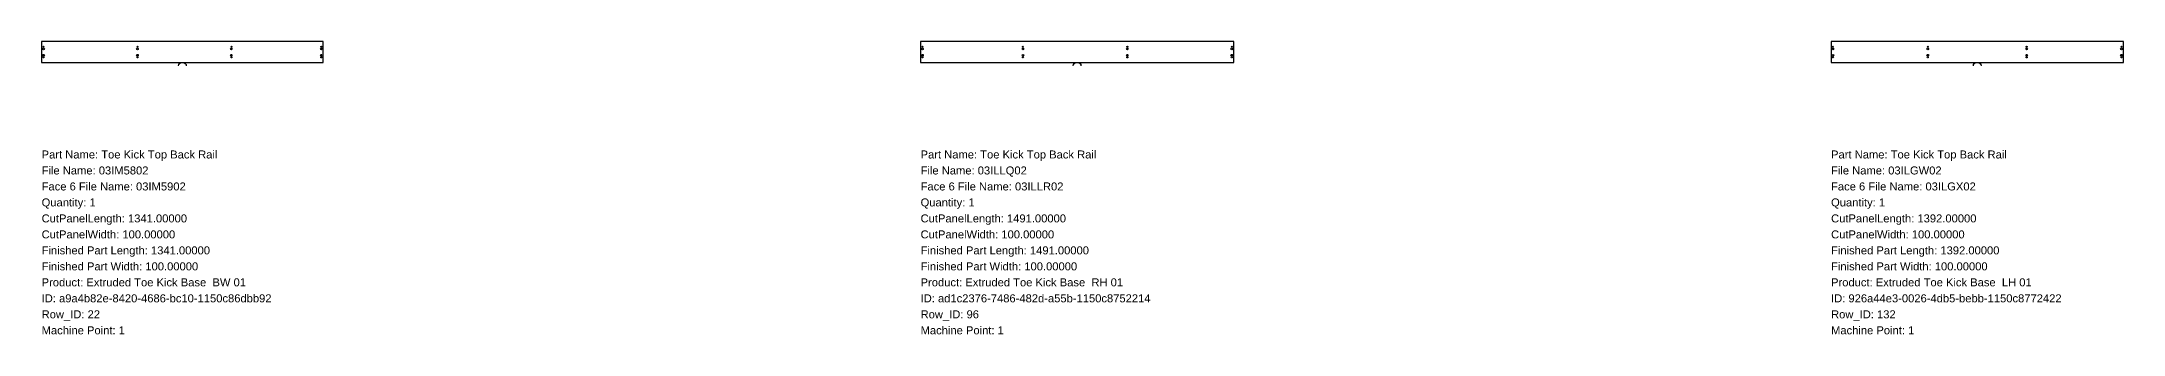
# Model space of a CAD drawing. Header units: inches. Extents: x 0 to 200771, y -1296 to 641.
# Drawn here: x 178099 to 188013, y -1296 to 100 of the extents above; entities that cross this region are included whole.
import ezdxf

# ---------------------------------------------------------------- set-up
doc = ezdxf.new("R2010")
doc.units = ezdxf.units.IN
doc.header["$MEASUREMENT"] = 0
for name, color, linetype in [('BORDER_Z18P0RT1001', 7, 'Continuous'), ('NESTTEXT', 1, 'Continuous'), ('VBORE_Z12P0', 3, 'Continuous'), ('VBORE_Z18P0', 3, 'Continuous')]:
    doc.layers.add(name, color=color, linetype=linetype)
doc.styles.get("Standard").update_dxf_attribs({"font": 'arial.ttf'})

msp = doc.modelspace()

# ---------------------------------------------------------------- linework, layer by layer
at = {"layer": 'BORDER_Z18P0RT1001', "color": 2}
for points in [[(178751.725, -15, -0.41421356), (178766.725, 0), (179440.4, 0), (179440.4, 100), (178099.4, 100), (178099.4, 0), (178773.075, 0, -0.41421356), (178788.075, -15)], [(183012.525, -15, -0.41421356), (183027.525, 0), (183776.2, 0), (183776.2, 100), (182285.2, 100), (182285.2, 0), (183033.875, 0, -0.41421356), (183048.875, -15)], [(187298.825, -15, -0.41421356), (187313.825, 0), (188013, 0), (188013, 100), (186621, 100), (186621, 0), (187320.175, 0, -0.41421356), (187335.175, -15)]]:
    msp.add_lwpolyline(points, format="xyb", dxfattribs=at)
at = {"layer": 'VBORE_Z12P0', "color": 3}
for centre in [(178108.4, 65), (178108.4, 35), (178555.733, 65), (178555.733, 35), (179003.067, 65), (179003.067, 35), (179431.4, 65), (179431.4, 35), (182294.2, 65), (182294.2, 35), (182772.533, 65), (182772.533, 35), (183269.867, 65), (183269.867, 35), (183767.2, 65), (183767.2, 35), (186630, 65), (186630, 35), (187081.667, 65), (187081.667, 35), (187552.333, 65), (187552.333, 35), (188004, 65), (188004, 35)]:
    msp.add_circle(centre, 4, dxfattribs=at)
at = {"layer": 'VBORE_Z18P0', "color": 3}
for centre in [(178108.4, 75), (178108.4, 25), (178555.733, 75), (178555.733, 25), (179003.067, 75), (179003.067, 25), (179431.4, 75), (179431.4, 25), (182294.2, 75), (182294.2, 25), (182772.533, 75), (182772.533, 25), (183269.867, 75), (183269.867, 25), (183767.2, 75), (183767.2, 25), (186630, 75), (186630, 25), (187081.667, 75), (187081.667, 25), (187552.333, 75), (187552.333, 25), (188004, 75), (188004, 25)]:
    msp.add_circle(centre, 2.5, dxfattribs=at)

# ---------------------------------------------------------------- texts
at = {"layer": 'NESTTEXT', "color": 1}
for s, p in [('Part Name: Toe Kick Top Back Rail', (178099.4, -457.2)), ('File Name: 03IM5802', (178099.4, -533.4)), ('Part Name: Toe Kick Top Back Rail', (182285.2, -457.2)), ('File Name: 03ILLQ02', (182285.2, -533.4)), ('Part Name: Toe Kick Top Back Rail', (186621, -457.2)), ('File Name: 03ILGW02', (186621, -533.4)), ('Face 6 File Name: 03IM5902', (178099.4, -609.6)), ('Face 6 File Name: 03ILLR02', (182285.2, -609.6)), ('Face 6 File Name: 03ILGX02', (186621, -609.6)), ('Quantity: 1', (178099.4, -685.8)), ('Quantity: 1', (182285.2, -685.8)), ('Quantity: 1', (186621, -685.8)), ('CutPanelLength: 1341.00000', (178099.4, -762)), ('CutPanelLength: 1491.00000', (182285.2, -762)), ('CutPanelLength: 1392.00000', (186621, -762)), ('CutPanelWidth: 100.00000', (178099.4, -838.2)), ('Finished Part Length: 1341.00000', (178099.4, -914.4)), ('CutPanelWidth: 100.00000', (182285.2, -838.2)), ('Finished Part Length: 1491.00000', (182285.2, -914.4)), ('CutPanelWidth: 100.00000', (186621, -838.2)), ('Finished Part Length: 1392.00000', (186621, -914.4)), ('Finished Part Width: 100.00000', (178099.4, -990.6)), ('Finished Part Width: 100.00000', (182285.2, -990.6)), ('Finished Part Width: 100.00000', (186621, -990.6)), ('Product: Extruded Toe Kick Base  BW 01', (178099.4, -1066.8)), ('Product: Extruded Toe Kick Base  RH 01', (182285.2, -1066.8)), ('Product: Extruded Toe Kick Base  LH 01', (186621, -1066.8)), ('Row_ID: 22', (178099.4, -1219.2)), ('ID: a9a4b82e-8420-4686-bc10-1150c86dbb92', (178099.4, -1143)), ('Row_ID: 96', (182285.2, -1219.2)), ('ID: ad1c2376-7486-482d-a55b-1150c8752214', (182285.2, -1143)), ('Row_ID: 132', (186621, -1219.2)), ('ID: 926a44e3-0026-4db5-bebb-1150c8772422', (186621, -1143)), ('Machine Point: 1', (178099.4, -1295.4)), ('Machine Point: 1', (182285.2, -1295.4)), ('Machine Point: 1', (186621, -1295.4))]:
    msp.add_text(s, height=38.1, dxfattribs=at).set_placement(p)

doc.saveas('drawing.dxf')
